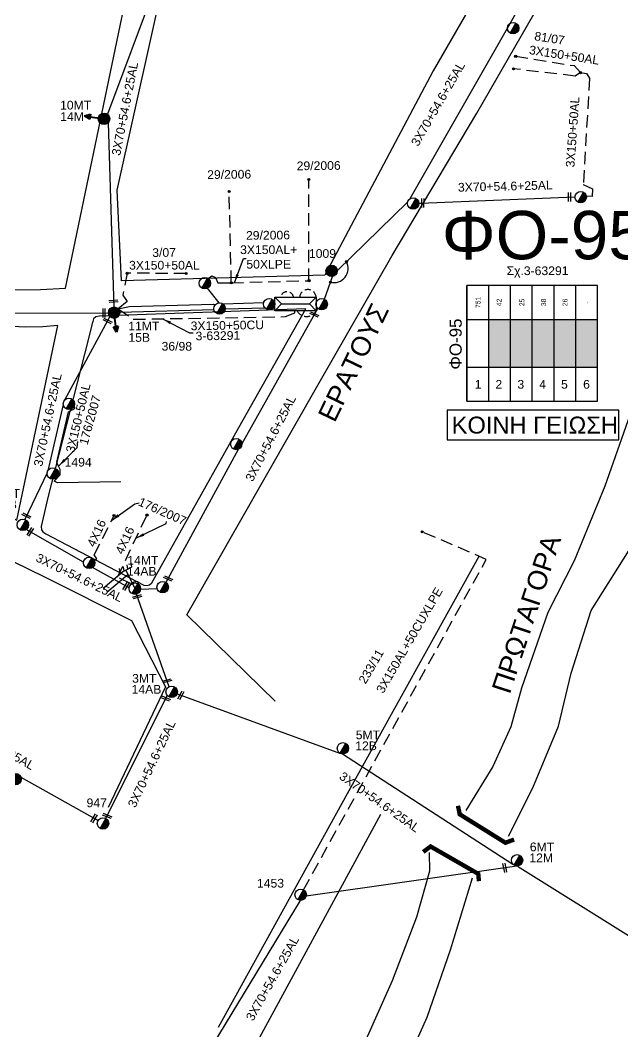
# Model space of a CAD drawing. Header units: millimetres. Extents: x 911 to 5440, y 753 to 2084.
# Drawn here: x 2250.1 to 2374.6, y 1136.4 to 1345.3 of the extents above; entities that cross this region are included whole.
import ezdxf
from ezdxf.enums import TextEntityAlignment as Align

# ---------------------------------------------------------------- set-up
doc = ezdxf.new("R2010")
doc.units = ezdxf.units.MM
doc.linetypes.add('DASHED', pattern=[19.05, 12.7, -6.35])
for name, color, linetype in [('Άγνωστα', 7, 'Continuous'), ('Ασφαλειοκιβώτια Χ.Τ 6 αναχωρήσεων', 7, 'Continuous'), ('Γέφυρες Εναέριου Δικτύου', 7, 'Continuous'), ('Γείωση', 7, 'Continuous'), ('Επίτονοι', 7, 'Continuous'), ('Επιγραφές - Σχήματα', 7, 'Continuous'), ('Καλώδια ΧΤ   3x150+50AL', 7, 'DASHED'), ('Καλώδια ΧΤ   3x150+50CU', 7, 'DASHED'), ('Καλώδια ΧΤ   3x150AL+50CU XLPE', 7, 'DASHED'), ('Καλώδια ΧΤ   3x150AL+50XLPE', 7, 'DASHED'), ('Μηχανική τομή', 7, 'Continuous'), ('Στύλος Ξύλινος', 7, 'Continuous'), ('Στύλος Ξύλινος @ 1', 7, 'Continuous'), ('Στύλος ΦΜ', 7, 'Continuous'), ('Στύλος ΦΜ @ 1', 7, 'Continuous'), ('Συνδέσεις', 7, 'Continuous'), ('Συνεστραμμένα ΧΤ   3x70+54.6+25 AL', 7, 'SYN_LINE'), ('Τομή', 7, 'Continuous'), ('Υποσταθμός εναέριος 2 στύλων', 7, 'Continuous'), ('Υποσταθμός πόλεως', 7, 'Continuous'), ('Υπόβαθρο ΔΕΗ', 7, 'Continuous'), ('Υπόγεια καλώδια Παροχών ΧΤ   4x16AL', 7, 'DASHED')]:
    doc.layers.add(name, color=color, linetype=linetype)
doc.styles.get("Standard").update_dxf_attribs({"font": 'arial.ttf'})
doc.linetypes.add('REMA', pattern='A,0.1,[130,ltypeshp.shx,S=0.1,R=0,X=0,Y=0.1],0.15,0.1,[130,ltypeshp.shx,S=0.05,R=0,X=0,Y=0.05],0.15', length=0.5)
doc.linetypes.add('SYN_LINE', pattern='A,0.5,-0.0001,["/\\/\\/\\/",Standard,S=0.1,R=0,X=0,Y=-0.05],-0.25', length=0.7501)
doc.dimstyles.new('ISO-25', dxfattribs={"dimtxt": 2.5, "dimasz": 1.8, "dimexe": 1.25, "dimexo": 0.625, "dimtad": 1, "dimtxsty": 'Standard', "dimcen": 1.8, "dimadec": 0, "dimazin": 0, "dimtfac": 1, "dimtmove": 0, "dimatfit": 3, "dimfxl": 1.25, "dimarcsym": 0})

# ---------------------------------------------------------------- blocks, each defined once
blk = doc.blocks.new('ΥΠΑΡΧΩΝ ΞΥΛΙΝΟΣ ΣΤΥΛΟΣ')
at = {"layer": 'Στύλος Ξύλινος'}
h = blk.add_hatch(color=7, dxfattribs=at)
h.paths.add_polyline_path([(-2.62, 0, 0.270008), (-1.29, -2.28), (1.3, 2.27, 0.576266)])
h.paths.add_polyline_path([(-1.29, -2.28, 0.574793), (2.62, 0, 0.268822), (1.3, 2.27)])
at = {"layer": 'Στύλος Ξύλινος', "color": 7}
blk.add_line((-1.29, -2.28), (1.3, 2.27), dxfattribs=at)
blk.add_circle((0, 0), 2.62, dxfattribs=at)
at = {"layer": 'Στύλος Ξύλινος', "flags": 4}
for tag, p in [('ΑΡΙΘΜΟΣ', (-4.91, 8.6)), ('ΤΥΠΟΣ', (-4.85, 3.39))]:
    blk.add_attdef(tag, p, '', height=4, dxfattribs=at)
blk = doc.blocks.new('ΕΠΙΤΟΝΟΣ')
at = {"layer": 'Επίτονοι', "lineweight": 40, "ltscale": 40}
blk.add_hatch(color=256, dxfattribs=at).paths.add_polyline_path([(-1.13, 6.47), (0, 9.1), (1.13, 6.47)])
for p, q in [((-1.13, 6.47), (0, 9.1)), ((1.13, 6.47), (-1.13, 6.47)), ((-1.13, 6.47), (0, 6.47)), ((0, 9.1), (1.13, 6.47)), ((0, 6.47), (0, 0))]:
    blk.add_line(p, q, dxfattribs=at)
blk = doc.blocks.new('ΥΠΑΡΧΩΝ ΤΣΙΜΕΝΤΕΝΙΟΣ ΣΤΥΛΟΣ')
at = {"layer": 'Στύλος ΦΜ'}
blk.add_hatch(color=7, dxfattribs=at).paths.add_polyline_path([(-1.29, -2.28, 0.574793), (2.62, 0, 0.268822), (1.3, 2.27)])
at = {"layer": 'Στύλος ΦΜ', "color": 7}
blk.add_line((-1.29, -2.28), (1.3, 2.27), dxfattribs=at)
blk.add_circle((0, 0), 2.62, dxfattribs=at)
at = {"layer": 'Στύλος ΦΜ', "flags": 4}
for tag, p in [('ΑΡΙΘΜΟΣ', (-4.68, 8.05)), ('ΤΥΠΟΣ', (-4.91, 3.03))]:
    blk.add_attdef(tag, p, '', height=4, dxfattribs=at)
blk = doc.blocks.new('ΥΠΟΣΤΑΘΜΟΣ ΕΝΑΕΡΙΟΣ ΕΠΙ 2 ΣΤΥΛΩΝ')
at = {"layer": 'Υποσταθμός εναέριος 2 στύλων', "linetype": 'Continuous'}
for points in [[(-11.97, -2.11, 0.574793), (-8.45, -0.07, 0.268822), (-9.64, 1.98)], [(9.68, -2.15, 0.574793), (13.19, -0.1, 0.268822), (12.01, 1.95)]]:
    blk.add_hatch(color=256, dxfattribs=at).paths.add_polyline_path(points)
for p, q in [((-11.97, -2.11), (-9.64, 1.98)), ((9.68, -2.15), (12.01, 1.95))]:
    blk.add_line(p, q, dxfattribs=at)
for centre in [(-10.81, -0.07), (10.84, -0.1)]:
    blk.add_circle(centre, 2.36, dxfattribs=at)
at = {"layer": 'Υποσταθμός πόλεως', "linetype": 'Continuous', "ltscale": 40}
blk.add_lwpolyline([(-8.57, 2.82), (8.57, 2.82), (8.57, -2.82), (-8.57, -2.82)], close=True, dxfattribs=at)
for points in [[(-5.75, 0), (-8.57, 2.82)], [(-8.57, -2.82), (-5.75, 0)], [(-5.75, 0), (5.75, 0)], [(5.75, 0), (8.57, 2.82)], [(8.57, -2.82), (5.75, 0)]]:
    blk.add_lwpolyline(points, dxfattribs=at)
at = {"layer": 'Υποσταθμός εναέριος 2 στύλων', "ltscale": 40, "flags": 1}
for tag, p in [('ΜΕΤΑΣΧΗΜΑΤΙΣΜΟΣ', (14.09, 2.51)), ('ΙΣΧΥΣ', (14.07, -0.28)), ('ΑΡΙΘΜΟΣ', (14.19, -3))]:
    blk.add_attdef(tag, p, '', height=1.8, dxfattribs=at)
blk = doc.blocks.new('ΜΗΧΑΝΙΚΗ ΤΟΜΗ')
at = {"layer": 'Μηχανική τομή', "ltscale": 40}
for p, q in [((-1.89, 0.78), (1.89, 0.78)), ((1.89, 0), (-1.89, 0))]:
    blk.add_line(p, q, dxfattribs=at)
blk = doc.blocks.new('ΤΟΜΗ')
at = {"layer": 'Τομή', "ltscale": 40}
for p, q in [((-5.68, 0), (5.68, 0)), ((5.68, -2.33), (-5.68, -2.33))]:
    blk.add_line(p, q, dxfattribs=at)
blk = doc.blocks.new('ΓΕΙΩΣΗ')
at = {"layer": 'Γείωση', "ltscale": 40}
for p, q in [((-2.34, 11.45), (-3, 9.45)), ((-0.34, 11.45), (-1, 9.45)), ((0, 9.45), (0, 0)), ((1.66, 11.45), (1, 9.45)), ((3.66, 11.45), (3, 9.45))]:
    blk.add_line(p, q, dxfattribs=at)
blk.add_lwpolyline([(-3, 9.45), (3, 9.45)], dxfattribs=at)
blk = doc.blocks.new('ΑΣΦΑΛΕΙΟΚΙΒΩΤΙΟ ΥΠΟΣΤΑΘΜΟΥ 6 ΑΝΑΧΩΡΗΣΕΩΝ')
at = {"layer": 'Ασφαλειοκιβώτια Χ.Τ 6 αναχωρήσεων', "ltscale": 40}
for p, q in [((-23.91, 27), (23.91, 27)), ((-9.83, 27), (-9.83, -27)), ((9.83, 27), (9.83, -27)), ((-23.91, 18), (23.91, 18)), ((-23.91, 9), (23.91, 9)), ((-23.91, 0), (23.91, 0)), ((-23.91, -9), (23.91, -9)), ((-23.91, -18), (23.91, -18))]:
    blk.add_line(p, q, dxfattribs=at)
at = {"layer": 'Ασφαλειοκιβώτια Χ.Τ 6 αναχωρήσεων'}
blk.add_lwpolyline([(-23.91, -27), (23.91, -27), (23.91, 27), (-23.91, 27)], close=True, dxfattribs=at)
for s, p in [('1', (-18.7, 23.8)), ('2', (-18.7, 15.23)), ('3', (-18.7, 6.16)), ('4', (-18.7, -2.87)), ('5', (-18.7, -11.88)), ('6', (-18.7, -21.01))]:
    blk.add_text(s, height=3.6, rotation=270, dxfattribs=at).set_placement(p)
at = {"layer": 'Ασφαλειοκιβώτια Χ.Τ 6 αναχωρήσεων', "ltscale": 40}
for tag, height, p in [('ΟΝΟΜΑ', 5, (-0.27, 31.68)), ('ΚΕΙΜΕΝΟ 1', 2, (16.95, 22.41)), ('ΚΕΙΜΕΝΟ 2', 2, (16.95, 13.71)), ('ΚΕΙΜΕΝΟ 3', 2, (16.95, 4.31)), ('ΚΕΙΜΕΝΟ 4', 2, (16.95, -4.67)), ('ΚΕΙΜΕΝΟ 5', 2, (16.95, -13.51)), ('ΚΕΙΜΕΝΟ 6', 2, (16.95, -22.43)), ('ΣΧ', 2, (-0.21, -29.21))]:
    blk.add_attdef(tag, text='', height=height, dxfattribs=at).set_placement(p, align=Align.MIDDLE_CENTER)
blk = doc.blocks.new('_ΣΥΝΔΕΣΗ')
at = {"layer": 'Συνδέσεις', "linetype": 'SYN_LINE', "ltscale": 40}
blk.add_hatch(color=256, dxfattribs=at).paths.add_polyline_path([(0.5, -0.01, 1), (-0.5, -0.01, 1)])
at = {"layer": 'Συνδέσεις'}
blk.add_circle((0, -0.01), 0.5, dxfattribs=at)

msp = doc.modelspace()

# ---------------------------------------------------------------- hatches: boundary and pattern name
at = {"layer": 'Ασφαλειοκιβώτια Χ.Τ 6 αναχωρήσεων'}
for color, points in [(85, [(2351.38, 1283.47), (2346.88, 1283.47), (2346.88, 1273.64), (2351.38, 1273.64)]), (27, [(2355.88, 1283.47), (2351.38, 1283.47), (2351.38, 1273.64), (2355.88, 1273.64)]), (6, [(2360.38, 1283.47), (2355.88, 1283.47), (2355.88, 1273.64), (2360.38, 1273.64)]), (30, [(2364.88, 1283.47), (2360.38, 1283.47), (2360.38, 1273.64), (2364.88, 1273.64)]), (133, [(2369.38, 1283.47), (2364.88, 1283.47), (2364.88, 1273.64), (2369.38, 1273.64)])]:
    msp.add_hatch(color=color, dxfattribs=at).paths.add_polyline_path(points)

# ---------------------------------------------------------------- linework, layer by layer
at = {"layer": 'Άγνωστα', "color": 133, "linetype": 'DASHED', "ltscale": 0.2}
for points in [[(2309.74, 1291.52), (2309.71, 1312.42)], [(2293.69, 1291.08), (2293.26, 1309.94)]]:
    msp.add_lwpolyline(points, dxfattribs=at)
at = {"layer": 'Άγνωστα'}
msp.add_lwpolyline([(2270.87, 1249.94), (2257.81, 1249.78), (2257.09, 1250.11), (2258.34, 1251.38), (2258.32, 1252.49), (2257.88, 1253.47), (2257.63, 1254.02), (2260.05, 1264.44), (2260.97, 1264.89), (2261.36, 1265.16), (2261.28, 1265.76)], dxfattribs=at)
at = {"layer": 'Άγνωστα', "const_width": 0.9}
for points in [[(2340.52, 1183.04), (2340.89, 1181.28), (2350.32, 1175.41), (2352.12, 1176.07)], [(2333.34, 1173.51), (2334.87, 1174.64), (2344.72, 1168.98), (2344.85, 1167.47)]]:
    msp.add_lwpolyline(points, dxfattribs=at)
at = {"layer": 'Γέφυρες Εναέριου Δικτύου', "color": 0, "linetype": 'Continuous', "ltscale": 0.2}
msp.add_arc((2314.89, 1294.06), 2.94, 256.4333, 27.8751, dxfattribs=at)
at = {"layer": 'Επιγραφές - Σχήματα', "color": 190}
msp.add_lwpolyline([(2338.26, 1258.61), (2373.78, 1258.61), (2373.78, 1264.79), (2338.26, 1264.79)], close=True, dxfattribs=at)
at = {"layer": 'Καλώδια ΧΤ   3x150+50AL', "color": 27, "ltscale": 0.2}
for points in [[(2352.45, 1337.87), (2364.52, 1335.94), (2364.52, 1335.94), (2365.83, 1334.51), (2364.76, 1333.79), (2352, 1335.28)], [(2365.83, 1334.51), (2367.09, 1334.35), (2367.7, 1333.34), (2366.42, 1311.41), (2366.42, 1311.41), (2368.33, 1310.5), (2368.22, 1308.9), (2367.04, 1309)]]:
    msp.add_lwpolyline(points, dxfattribs=at)
at = {"layer": 'Καλώδια ΧΤ   3x150+50AL', "color": 30, "ltscale": 0.2}
msp.add_lwpolyline([(2284.38, 1293), (2272.17, 1293.06), (2271.3, 1288.52), (2272.21, 1287.22), (2270.35, 1285.69)], dxfattribs=at)
at = {"layer": 'Καλώδια ΧΤ   3x150+50CU', "color": 30, "ltscale": 0.2}
msp.add_lwpolyline([(2270.35, 1285.69), (2273.45, 1283.54), (2304.88, 1284.09), (2306.85, 1284.86), (2306.8, 1285.32)], dxfattribs=at)
at = {"layer": 'Καλώδια ΧΤ   3x150AL+50CU XLPE', "color": 1, "ltscale": 0.2}
msp.add_lwpolyline([(2308.61, 1165.69), (2346.38, 1233.94), (2333.13, 1239.64)], dxfattribs=at)
at = {"layer": 'Καλώδια ΧΤ   3x150AL+50XLPE', "color": 133, "ltscale": 0.2}
msp.add_lwpolyline([(2288.9, 1291.94), (2289.66, 1292.53), (2290.42, 1292.16), (2290.88, 1291.09), (2293.69, 1291.08), (2309.74, 1291.52)], dxfattribs=at)
at = {"layer": 'Καλώδια ΧΤ   3x150AL+50XLPE', "color": 27, "linetype": 'DASHED', "ltscale": 0.1}
msp.add_arc((2309.52, 1287.97), 1.71, 5.4402, 174.5598, dxfattribs=at)
at = {"layer": 'Καλώδια ΧΤ   3x150AL+50XLPE', "color": 133, "linetype": 'DASHED', "ltscale": 0.1}
msp.add_arc((2305.21, 1287.86), 1.37, 11.5881, 168.4119, dxfattribs=at)
at = {"layer": 'Καλώδια ΧΤ   3x150AL+50XLPE', "color": 85, "linetype": 'DASHED', "ltscale": 0.1}
msp.add_arc((2309.25, 1286.33), 2.22, 207.0182, 332.9818, dxfattribs=at)
at = {"layer": 'Συνεστραμμένα ΧΤ   3x70+54.6+25 AL', "color": 27, "ltscale": 15}
for points in [[(2350.73, 1343.7), (2367.7, 1373.72), (2376.04, 1385.74), (2386.66, 1405.4)], [(2330.64, 1308.49), (2350.73, 1343.7)], [(2315.6, 1293.59), (2330.12, 1307.77)]]:
    msp.add_lwpolyline(points, dxfattribs=at)
at = {"layer": 'Συνεστραμμένα ΧΤ   3x70+54.6+25 AL', "color": 30, "ltscale": 20}
for points in [[(2277.96, 1352.27), (2268.1, 1325.89)], [(2268.23, 1324.11), (2269.4, 1286.08)]]:
    msp.add_lwpolyline(points, dxfattribs=at)
at = {"layer": 'Συνεστραμμένα ΧΤ   3x70+54.6+25 AL', "color": 27, "ltscale": 20}
msp.add_lwpolyline([(2332.44, 1307.54), (2332.78, 1307.52), (2364.7, 1308.83)], dxfattribs=at)
at = {"layer": 'Συνεστραμμένα ΧΤ   3x70+54.6+25 AL', "color": 27, "ltscale": 5}
msp.add_lwpolyline([(2312.95, 1287.7), (2314.62, 1292.38)], dxfattribs=at)
at = {"layer": 'Συνεστραμμένα ΧΤ   3x70+54.6+25 AL', "color": 133, "ltscale": 5}
msp.add_lwpolyline([(2291.19, 1286.93), (2288.78, 1289.96)], dxfattribs=at)
at = {"layer": 'Συνεστραμμένα ΧΤ   3x70+54.6+25 AL', "color": 6, "ltscale": 20}
for points in [[(2270.35, 1285.69), (2272.63, 1286.17), (2290.05, 1286.68), (2290.35, 1286.5)], [(2239.13, 1284.89), (2268.29, 1284.84)]]:
    msp.add_lwpolyline(points, dxfattribs=at)
at = {"layer": 'Συνεστραμμένα ΧΤ   3x70+54.6+25 AL', "color": 133, "ltscale": 20}
for points in [[(2290.12, 1285.5), (2270.64, 1284.96)], [(2268.62, 1284.09), (2259.14, 1266.68)]]:
    msp.add_lwpolyline(points, dxfattribs=at)
at = {"layer": 'Συνεστραμμένα ΧΤ   3x70+54.6+25 AL', "color": 6, "ltscale": 10}
msp.add_lwpolyline([(2300.39, 1286.96), (2292, 1286.68)], dxfattribs=at)
at = {"layer": 'Συνεστραμμένα ΧΤ   3x70+54.6+25 AL', "color": 133, "ltscale": 10}
for points in [[(2292.44, 1285.72), (2300.67, 1285.89)], [(2258.98, 1265.97), (2255.79, 1252.27)], [(2255.64, 1251.84), (2251.01, 1242.2)], [(2263.15, 1233.4), (2251.31, 1240.13)], [(2272.61, 1228.04), (2264.99, 1232.25)]]:
    msp.add_lwpolyline(points, dxfattribs=at)
at = {"layer": 'Συνεστραμμένα ΧΤ   3x70+54.6+25 AL', "color": 85, "ltscale": 20}
for points in [[(2311.56, 1285.81), (2295.9, 1257.84)], [(2295.13, 1256.66), (2280.19, 1229.17)], [(2280.87, 1207.65), (2274.09, 1226.77)], [(2267.76, 1180.42), (2280.46, 1205.86)], [(2250.19, 1188.97), (2266.16, 1179.99)]]:
    msp.add_lwpolyline(points, dxfattribs=at)
at = {"layer": 'Συνεστραμμένα ΧΤ   3x70+54.6+25 AL', "color": 85, "ltscale": 3}
msp.add_lwpolyline([(2278.39, 1227.85), (2274.95, 1227.72)], dxfattribs=at)
at = {"layer": 'Συνεστραμμένα ΧΤ   3x70+54.6+25 AL', "color": 1, "ltscale": 20}
for points in [[(2282.49, 1206.19), (2316.23, 1193.87)], [(2316.68, 1193.75), (2351.85, 1171)], [(2352.69, 1170.6), (2309.17, 1164.38)], [(2352.83, 1170.6), (2377.41, 1155.24)], [(2307.91, 1163.5), (2289.88, 1133.76)]]:
    msp.add_lwpolyline(points, dxfattribs=at)
at = {"layer": 'Υπόβαθρο ΔΕΗ', "ltscale": 0.2}
msp.add_lwpolyline([(2302.74, 1204.68), (2284.48, 1222.47), (2311.88, 1270.42), (2326.94, 1296.71), (2344.41, 1326.14), (2376.83, 1382.53), (2413.74, 1447.83, -0.262067), (2421.88, 1452.76), (2508.01, 1427.39), (2551.87, 1417.61), (2603.9, 1409.53), (2664.87, 1400.98), (2664.15, 1396.06), (2661.58, 1382.53), (2649.52, 1327.01), (2605.6, 1322.4), (2559.61, 1286.5), (2532.35, 1263.09), (2490.91, 1222.56), (2480.02, 1201.04), (2455.19, 1216.36)], format="xyb", dxfattribs=at)
for points in [[(2362.89, 1382.53), (2335.4, 1334.9), (2313.05, 1292.64), (2271.04, 1291.47), (2270.08, 1310.25), (2284, 1372.71), (2286.16, 1382.53), (2292.07, 1408.92)], [(2272.45, 1352.47), (2223.05, 1367.36), (2205.61, 1305.43), (2243.18, 1290.19), (2248.06, 1289.6), (2254.27, 1289.68), (2259.46, 1289.95), (2272.45, 1352.47)], [(2264.96, 1282.64), (2264.09, 1279.31), (2255.8, 1246.72), (2254.38, 1240.71), (2254.45, 1240.08), (2254.74, 1239.63), (2255.35, 1239.24), (2275.6, 1228.63), (2276.3, 1228.55), (2276.8, 1228.69), (2277.25, 1229.13), (2295.28, 1261.19), (2309.1, 1285.68), (2266.48, 1284.18), (2265.72, 1284.08), (2265.22, 1283.67), (2265.07, 1283.12), (2264.96, 1282.64)], [(2238.09, 1283.09), (2221.27, 1256.59), (2249.4, 1242.05), (2257.85, 1282.28), (2254.76, 1281.97), (2251.15, 1281.94), (2247.02, 1282.12), (2242.34, 1282.48), (2239.88, 1282.82), (2238.09, 1283.09)], [(2207.11, 1170), (2195.12, 1142.33), (2176.79, 1100.03), (2160.21, 1107.05), (2120.51, 1124.27), (2133.4, 1138.36), (2162.1, 1174.34), (2180.36, 1199.4), (2193.83, 1220.7), (2201.01, 1233.69), (2215.79, 1249.54), (2255.13, 1230.33), (2273.07, 1221.29), (2280.08, 1207.61), (2268.26, 1182.72)]]:
    msp.add_lwpolyline(points, dxfattribs=at)
at = {"layer": 'Υπόβαθρο ΔΕΗ', "linetype": 'REMA', "ltscale": 5}
for points in [[(2528.78, 1399.84), (2494.75, 1379.5), (2477.99, 1374.6), (2465.96, 1370.48), (2450.33, 1362.16), (2435.85, 1351.56), (2421.66, 1336.44), (2405.81, 1320.71), (2387.65, 1295.36), (2380.34, 1276.05), (2370.86, 1249.08), (2364.51, 1233.68), (2359.09, 1222.97), (2353.65, 1207.31), (2351.46, 1199.38), (2347.73, 1191.14), (2342.16, 1182.05)], [(2350.98, 1176.77), (2355.96, 1186.74), (2361.29, 1199.51), (2363.9, 1210.47), (2368.06, 1223.37), (2377.05, 1237.68), (2381.81, 1250.58), (2384.98, 1262.31), (2389.42, 1277.57), (2395.9, 1289.65), (2404.12, 1301.81), (2417.44, 1318.24), (2435.92, 1338.72), (2449.66, 1350.9), (2469.27, 1360.92), (2490.73, 1368.13), (2507.74, 1375.27), (2523.47, 1384.15)], [(2334.58, 1173.38), (2334.64, 1169.56), (2331.93, 1160.01), (2326.9, 1146.9), (2320.95, 1133.47), (2315.91, 1124.62), (2312.58, 1115.3), (2309.24, 1102.64), (2306.86, 1089.27), (2303.41, 1079.77), (2298.43, 1069.34), (2291.24, 1058.08), (2285.59, 1051.98), (2276.07, 1042.46), (2268.5, 1032.12), (2261.92, 1021.69)], [(2276.03, 1024.23), (2284.07, 1035.21), (2293.16, 1046.37), (2299.95, 1051.39), (2304.93, 1058.75), (2310.52, 1070.11), (2313.99, 1079.01), (2316.64, 1088.7), (2320.41, 1102.84), (2323.97, 1116.71), (2329.07, 1128), (2334.18, 1139.38), (2338.98, 1153.32), (2343.53, 1168.18)]]:
    msp.add_lwpolyline(points, dxfattribs=at)
at = {"layer": 'Υπόβαθρο ΔΕΗ'}
for points in [[(2317.73, 1185.55), (2344.87, 1234.59)], [(2291.04, 1137.33), (2317.73, 1185.55)], [(2324.5, 1181.23), (2296.35, 1129.29)]]:
    msp.add_lwpolyline(points, dxfattribs=at)
at = {"layer": 'Υπόγεια καλώδια Παροχών ΧΤ   4x16AL', "color": 7, "ltscale": 0.2}
for points in [[(2265.37, 1233.73), (2265.88, 1234.06), (2265.37, 1234.88), (2269.46, 1243.01)], [(2274.54, 1228.81), (2274.43, 1229.28), (2273.78, 1229.3), (2272.88, 1228.98), (2270.17, 1230.24), (2276.27, 1243.1)]]:
    msp.add_lwpolyline(points, dxfattribs=at)

# ---------------------------------------------------------------- block references
at = {"layer": 'Ασφαλειοκιβώτια Χ.Τ 6 αναχωρήσεων', "xscale": 0.5, "yscale": 0.5, "zscale": 0.5, "rotation": 90}
msp.add_blockref('ΑΣΦΑΛΕΙΟΚΙΒΩΤΙΟ ΥΠΟΣΤΑΘΜΟΥ 6 ΑΝΑΧΩΡΗΣΕΩΝ', (2355.88, 1278.56), dxfattribs=at).add_auto_attribs({'ΟΝΟΜΑ': 'ΦΟ-95', 'ΚΕΙΜΕΝΟ 2': '42', 'ΚΕΙΜΕΝΟ 1': '751', 'ΚΕΙΜΕΝΟ 3': '25', 'ΚΕΙΜΕΝΟ 4': '38', 'ΚΕΙΜΕΝΟ 5': '26', 'ΚΕΙΜΕΝΟ 6': '-'})
at = {"layer": 'Γείωση', "xscale": 0.4499999999998235, "yscale": 0.4499999999998235, "zscale": 0.4499999999998235, "rotation": 26.58815765364152}
msp.add_blockref('ΓΕΙΩΣΗ', (2273.78, 1227.9), dxfattribs=at)
at = {"layer": 'Επίτονοι'}
for p, xscale, yscale, zscale, rotation in [((2267.4, 1324.95), 0.449999999999893, 0.449999999999893, 0.449999999999893, 81.28932652900497), ((2269.47, 1284.91), 0.4500000000002523, 0.4500000000002523, 0.4500000000002523, 187.4870839892261)]:
    msp.add_blockref('ΕΠΙΤΟΝΟΣ', p, dxfattribs=dict(at, xscale=xscale, yscale=yscale, zscale=zscale, rotation=rotation))
at = {"layer": 'Μηχανική τομή'}
for p, xscale, yscale, zscale, rotation in [((2333.43, 1307.55), 0.4999999999999918, 0.4999999999999918, 0.4999999999999918, 89.44333249973467), ((2363.75, 1308.79), 0.4999999999999918, 0.4999999999999918, 0.4999999999999918, 89.44333249973467), ((2269.37, 1287.11), 0.5000000000001231, 0.5000000000001231, 0.5000000000001231, 4.135849344604426), ((2267.59, 1284.84), 0.5000000000001096, 0.5000000000001096, 0.5000000000001096, 89.73481406469003), ((2268.22, 1283.36), 0.5000000000001188, 0.5000000000001188, 0.5000000000001188, 153.635679119356), ((2310.94, 1284.7), 0.5000000000001824, 0.5000000000001824, 0.5000000000001824, 155.5427665052285), ((2251.46, 1243.14), 0.5000000000001188, 0.5000000000001188, 0.5000000000001188, 153.635679119356), ((2251.98, 1239.74), 0.5000000000001737, 0.5000000000001737, 0.5000000000001737, 238.6939120366771), ((2271.77, 1228.5), 0.5000000000001737, 0.5000000000001737, 0.5000000000001737, 238.6939120366771), ((2280.74, 1230.17), 0.5000000000001824, 0.5000000000001824, 0.5000000000001824, 155.5427665052285), ((2274.22, 1226.41), 0.5000000000002692, 0.5000000000002692, 0.5000000000002692, 195.1500819193336), ((2280.38, 1209.04), 0.5000000000002692, 0.5000000000002692, 0.5000000000002692, 195.1500819193336), ((2280.22, 1205.38), 0.5000000000002344, 0.5000000000002344, 0.5000000000002344, 158.2556524894817), ((2283.09, 1205.97), 0.5000000000001035, 0.5000000000001035, 0.5000000000001035, 241.4703230621425), ((2265.18, 1180.55), 0.5000000000001431, 0.5000000000001431, 0.5000000000001431, 239.6399848236607), ((2268.12, 1181.14), 0.5000000000002344, 0.5000000000002344, 0.5000000000002344, 158.2556524894817), ((2349.99, 1170.21), 0.5000000000001827, 0.5000000000001827, 0.5000000000001827, 281.192177692216)]:
    msp.add_blockref('ΜΗΧΑΝΙΚΗ ΤΟΜΗ', p, dxfattribs=dict(at, xscale=xscale, yscale=yscale, zscale=zscale, rotation=rotation))
at = {"layer": 'Στύλος Ξύλινος @ 1', "ltscale": 40}
ref = msp.add_blockref('ΥΠΑΡΧΩΝ ΞΥΛΙΝΟΣ ΣΤΥΛΟΣ', (2267.4, 1324.95), dxfattribs=dict(at, xscale=0.4499999999998181, yscale=0.4499999999998181, zscale=0.4499999999998181))
ref.add_attrib('ΤΥΠΟΣ', '14M', (2258.35, 1324.53), dxfattribs={"layer": 'Στύλος Ξύλινος', "height": 1.8, "flags": 4})
ref.add_attrib('ΑΡΙΘΜΟΣ', '10MT', (2258.32, 1326.88), dxfattribs={"layer": 'Στύλος Ξύλινος', "height": 1.8, "flags": 4})
ref = msp.add_blockref('ΥΠΑΡΧΩΝ ΞΥΛΙΝΟΣ ΣΤΥΛΟΣ', (2267.4, 1324.95), dxfattribs=dict(at, xscale=0.4499999999998181, yscale=0.4499999999998181, zscale=0.4499999999998181))
ref.add_attrib('ΤΥΠΟΣ', '14M', (2258.35, 1324.53), dxfattribs={"layer": 'Στύλος Ξύλινος', "height": 1.8, "flags": 4})
ref.add_attrib('ΑΡΙΘΜΟΣ', '10MT', (2258.32, 1326.88), dxfattribs={"layer": 'Στύλος Ξύλινος', "height": 1.8, "flags": 4})
ref = msp.add_blockref('ΥΠΑΡΧΩΝ ΞΥΛΙΝΟΣ ΣΤΥΛΟΣ', (2314.42, 1293.54), dxfattribs=dict(at, xscale=0.4499999999998181, yscale=0.4499999999998181, zscale=0.4499999999998181))
ref.add_attrib('ΤΥΠΟΣ', '1009', (2309.73, 1296.23), dxfattribs={"layer": 'Στύλος Ξύλινος', "height": 1.8, "flags": 4})
ref = msp.add_blockref('ΥΠΑΡΧΩΝ ΞΥΛΙΝΟΣ ΣΤΥΛΟΣ', (2269.47, 1284.91), dxfattribs=dict(at, xscale=0.4499999999998181, yscale=0.4499999999998181, zscale=0.4499999999998181))
ref.add_attrib('ΤΥΠΟΣ', '15B', (2272.44, 1278.89), dxfattribs={"layer": 'Στύλος Ξύλινος', "height": 1.8, "flags": 4})
ref.add_attrib('ΑΡΙΘΜΟΣ', '11MT', (2272.41, 1281.24), dxfattribs={"layer": 'Στύλος Ξύλινος', "height": 1.8, "flags": 4})
at = {"layer": 'Στύλος Ξύλινος @ 1', "ltscale": 40, "xscale": 0.4499999999998181, "yscale": 0.4499999999998181, "zscale": 0.4499999999998181}
msp.add_blockref('ΥΠΑΡΧΩΝ ΞΥΛΙΝΟΣ ΣΤΥΛΟΣ', (2249.1, 1188.54), dxfattribs=at)
at = {"layer": 'Στύλος ΦΜ @ 1', "ltscale": 40, "xscale": 0.4499999999998181, "yscale": 0.4499999999998181, "zscale": 0.4499999999998181}
for p in [(2351.91, 1343.69), (2331.26, 1307.48), (2365.88, 1308.79), (2288.21, 1290.99), (2291.27, 1285.76), (2260.15, 1266.07), (2294.72, 1257.77), (2264.32, 1233.22), (2279.51, 1228.21)]:
    msp.add_blockref('ΥΠΑΡΧΩΝ ΤΣΙΜΕΝΤΕΝΙΟΣ ΣΤΥΛΟΣ', p, dxfattribs=at)
at = {"layer": 'Στύλος ΦΜ @ 1', "ltscale": 40}
ref = msp.add_blockref('ΥΠΑΡΧΩΝ ΤΣΙΜΕΝΤΕΝΙΟΣ ΣΤΥΛΟΣ', (2256.81, 1251.69), dxfattribs=dict(at, xscale=0.4499999999998181, yscale=0.4499999999998181, zscale=0.4499999999998181))
ref.add_attrib('ΤΥΠΟΣ', '1494', (2259.26, 1253.12), dxfattribs={"layer": 'Στύλος ΦΜ', "height": 1.8, "flags": 4})
ref = msp.add_blockref('ΥΠΑΡΧΩΝ ΤΣΙΜΕΝΤΕΝΙΟΣ ΣΤΥΛΟΣ', (2250.63, 1241.09), dxfattribs=dict(at, xscale=0.4499999999998181, yscale=0.4499999999998181, zscale=0.4499999999998181))
ref.add_attrib('ΤΥΠΟΣ', '13B', (2244.92, 1244.39), dxfattribs={"layer": 'Στύλος ΦΜ', "height": 1.8, "flags": 4})
ref.add_attrib('ΑΡΙΘΜΟΣ', '2MT', (2245.03, 1246.66), dxfattribs={"layer": 'Στύλος ΦΜ', "height": 1.8, "flags": 4})
ref = msp.add_blockref('ΥΠΑΡΧΩΝ ΤΣΙΜΕΝΤΕΝΙΟΣ ΣΤΥΛΟΣ', (2273.78, 1227.9), dxfattribs=dict(at, xscale=0.4499999999998181, yscale=0.4499999999998181, zscale=0.4499999999998181))
ref.add_attrib('ΤΥΠΟΣ', '14AB', (2272.11, 1230.59), dxfattribs={"layer": 'Στύλος ΦΜ', "height": 1.8, "flags": 4})
ref.add_attrib('ΑΡΙΘΜΟΣ', '14MT', (2272.21, 1232.86), dxfattribs={"layer": 'Στύλος ΦΜ', "height": 1.8, "flags": 4})
ref = msp.add_blockref('ΥΠΑΡΧΩΝ ΤΣΙΜΕΝΤΕΝΙΟΣ ΣΤΥΛΟΣ', (2281.38, 1206.59), dxfattribs=dict(at, xscale=0.4499999999998181, yscale=0.4499999999998181, zscale=0.4499999999998181))
ref.add_attrib('ΤΥΠΟΣ', '14AB', (2273.09, 1206.2), dxfattribs={"layer": 'Στύλος ΦΜ', "height": 1.8, "flags": 4})
ref.add_attrib('ΑΡΙΘΜΟΣ', '3MT', (2273.2, 1208.47), dxfattribs={"layer": 'Στύλος ΦΜ', "height": 1.8, "flags": 4})
ref = msp.add_blockref('ΥΠΑΡΧΩΝ ΤΣΙΜΕΝΤΕΝΙΟΣ ΣΤΥΛΟΣ', (2316.76, 1194.92), dxfattribs=dict(at, xscale=0.4499999999998181, yscale=0.4499999999998181, zscale=0.4499999999998181))
ref.add_attrib('ΤΥΠΟΣ', '12B', (2319.3, 1194.53), dxfattribs={"layer": 'Στύλος ΦΜ', "height": 1.8, "flags": 4})
ref.add_attrib('ΑΡΙΘΜΟΣ', '5MT', (2319.4, 1196.79), dxfattribs={"layer": 'Στύλος ΦΜ', "height": 1.8, "flags": 4})
ref = msp.add_blockref('ΥΠΑΡΧΩΝ ΤΣΙΜΕΝΤΕΝΙΟΣ ΣΤΥΛΟΣ', (2267.18, 1179.4), dxfattribs=dict(at, xscale=0.4499999999998181, yscale=0.4499999999998181, zscale=0.4499999999998181))
ref.add_attrib('ΤΥΠΟΣ', '947', (2263.79, 1182.75), dxfattribs={"layer": 'Στύλος ΦΜ', "height": 1.8, "flags": 4})
ref = msp.add_blockref('ΥΠΑΡΧΩΝ ΤΣΙΜΕΝΤΕΝΙΟΣ ΣΤΥΛΟΣ', (2352.73, 1171.78), dxfattribs=dict(at, xscale=0.4499999999998181, yscale=0.4499999999998181, zscale=0.4499999999998181))
ref.add_attrib('ΤΥΠΟΣ', '12M', (2355.27, 1171.39), dxfattribs={"layer": 'Στύλος ΦΜ', "height": 1.8, "flags": 4})
ref.add_attrib('ΑΡΙΘΜΟΣ', '6MT', (2355.37, 1173.65), dxfattribs={"layer": 'Στύλος ΦΜ', "height": 1.8, "flags": 4})
ref = msp.add_blockref('ΥΠΑΡΧΩΝ ΤΣΙΜΕΝΤΕΝΙΟΣ ΣΤΥΛΟΣ', (2308.03, 1164.67), dxfattribs=dict(at, xscale=0.4499999999998181, yscale=0.4499999999998181, zscale=0.4499999999998181))
ref.add_attrib('ΤΥΠΟΣ', '1453', (2299, 1166.15), dxfattribs={"layer": 'Στύλος ΦΜ', "height": 1.8, "flags": 4})
at = {"layer": 'Συνδέσεις', "xscale": 0.4499999999998181, "yscale": 0.4499999999998181, "zscale": 0.4499999999998181}
for p in [(2352.45, 1337.87), (2352, 1335.28), (2365.83, 1334.51), (2309.71, 1312.42), (2293.26, 1309.94), (2317.49, 1295.44), (2272.17, 1293.06), (2284.38, 1293), (2309.74, 1291.52), (2314.2, 1291.21), (2293.69, 1291.08), (2276.27, 1243.1), (2269.46, 1243.01), (2333.13, 1239.64)]:
    msp.add_blockref('_ΣΥΝΔΕΣΗ', p, dxfattribs=at)
at = {"layer": 'Τομή', "xscale": 0.499999999999944, "yscale": 0.499999999999944, "zscale": 0.499999999999944, "rotation": 39.99433296903998}
msp.add_blockref('ΤΟΜΗ', (2269.38, 1229.82), dxfattribs=at)
at = {"layer": 'Υποσταθμός εναέριος 2 στύλων', "xscale": 0.5, "yscale": 0.5, "zscale": 0.5}
msp.add_blockref('ΥΠΟΣΤΑΘΜΟΣ ΕΝΑΕΡΙΟΣ ΕΠΙ 2 ΣΤΥΛΩΝ', (2306.94, 1286.72), dxfattribs=at)

# ---------------------------------------------------------------- texts
at = {"layer": 'Επιγραφές - Σχήματα', "color": 7, "char_height": 1.8, "width": 168.3718, "attachment_point": 1}
for s, insert, rotation in [('81/07', (2356.48, 1342.99), 351.2173), ('29/2006', (2288.7, 1314.32), 0.6739), ('29/2006', (2307.19, 1316.13), 0.6739), ('29/2006', (2296.72, 1301.76), 0.6739), ('29/2006', (2296.72, 1301.76), 0.6739), ('3/07', (2277.35, 1298.21), 0.6739), ('176/2007', (2262.25, 1257.91), 74.6845), ('176/2007', (2275.02, 1246.82), 336.1909), ('3X150AL+50CUXLPE', (2323.52, 1207.01), 59.8941), ('233/11', (2319.87, 1208.96), 59.8941), ('3X70+54.6+25AL', (2272.23, 1183.27), 64.5855), ('3X70+54.6+25AL', (2316.86, 1190.2), 324.8277)]:
    msp.add_mtext(s, dxfattribs=dict(at, insert=insert, rotation=rotation))
at = {"layer": 'Επιγραφές - Σχήματα', "insert": (2337.16, 1305.94), "char_height": 10, "width": 11.1692, "attachment_point": 1}
msp.add_mtext('ΦΟ-95', dxfattribs=at)
at = {"layer": 'Επιγραφές - Σχήματα', "color": 7, "char_height": 1.8, "width": 168.3718, "attachment_point": 1}
for s, insert in [('Σχ.3-63291', (2350.56, 1294.47)), ('36/98', (2279.29, 1278.87))]:
    msp.add_mtext(s, dxfattribs=dict(at, insert=insert))
at = {"layer": 'Επιγραφές - Σχήματα', "char_height": 4, "width": 11.1692, "attachment_point": 1}
for s, insert, rotation in [('ΕΡΑΤΟΥΣ ', (2311.44, 1263.75), 64.3147), ('ΠΡΩΤΑΓΟΡΑ ', (2347.41, 1207.19), 71.664)]:
    msp.add_mtext(s, dxfattribs=dict(at, insert=insert, rotation=rotation))
at = {"layer": 'Επιγραφές - Σχήματα', "color": 190, "insert": (2339.22, 1263.44), "char_height": 3.5, "width": 35.1311, "attachment_point": 1}
msp.add_mtext('KOINH ΓΕΙΩΣΗ', dxfattribs=at)
at = {"layer": 'Καλώδια ΧΤ   3x150+50AL', "color": 7, "char_height": 1.8, "width": 168.3718, "attachment_point": 1}
for insert, rotation in [((2355.39, 1340.13), 351.2173), ((2362.78, 1315.01), 85.841), ((2259.47, 1256.29), 76.4539)]:
    msp.add_mtext('3X150+50AL', dxfattribs=dict(at, insert=insert, rotation=rotation))
at = {"layer": 'Καλώδια ΧΤ   3x150+50AL', "color": 7, "insert": (2272.57, 1295.61), "char_height": 1.8, "width": 168.3718, "attachment_point": 1}
msp.add_mtext('3X150+50AL', dxfattribs=at)
at = {"layer": 'Καλώδια ΧΤ   3x150+50CU', "color": 7, "char_height": 1.8, "width": 168.3718, "attachment_point": 1, "rotation": 0.9517}
for s, insert in [('3X150+50CU', (2285.28, 1283.07)), ('3-63291', (2286.3, 1280.98))]:
    msp.add_mtext(s, dxfattribs=dict(at, insert=insert))
at = {"layer": 'Καλώδια ΧΤ   3x150AL+50XLPE', "color": 7, "insert": (2301.42, 1296.41), "char_height": 1.8, "width": 27.8484, "attachment_point": 5}
msp.add_mtext('3X150AL+\\P50XLPE', dxfattribs=at)
at = {"layer": 'Συνεστραμμένα ΧΤ   3x70+54.6+25 AL', "color": 7, "char_height": 1.8, "width": 168.3718, "attachment_point": 1}
for insert, rotation in [((2268.95, 1317.59), 78.9903), ((2330.73, 1320.03), 60.0114), ((2340.5, 1311.7), 1.4125), ((2252.84, 1253.38), 77.9856), ((2296.51, 1250.68), 62.5594), ((2253.92, 1235.27), 333.9726), ((2236.3, 1201.65), 330.1828), ((2296.6, 1139.31), 60.598)]:
    msp.add_mtext('3X70+54.6+25AL', dxfattribs=dict(at, insert=insert, rotation=rotation))
at = {"layer": 'Υπόγεια καλώδια Παροχών ΧΤ   4x16AL', "color": 7, "char_height": 1.8, "width": 168.3718, "attachment_point": 1, "rotation": 65.2127}
for insert in [(2263.8, 1237.08), (2269.65, 1235.6)]:
    msp.add_mtext('4X16', dxfattribs=dict(at, insert=insert))

# ---------------------------------------------------------------- leaders
at = {"layer": 'Επιγραφές - Σχήματα'}
for points in [[(2294.32, 1291.1), (2296.21, 1296.07), (2296.76, 1296.07)], [(2279.51, 1283.65), (2285.04, 1280.74), (2285.79, 1280.72)], [(2258, 1253.2), (2261.82, 1257.08), (2261.98, 1258.28)], [(2268.94, 1241.98), (2273.74, 1245.43), (2274.69, 1245.62)], [(2273.99, 1238.3), (2280.25, 1241.36), (2280.34, 1241.74)]]:
    msp.add_leader(points, dimstyle='ISO-25', override={"dimgap": 0.625, "dimtad": 0}, dxfattribs=at)

doc.saveas('drawing.dxf')
